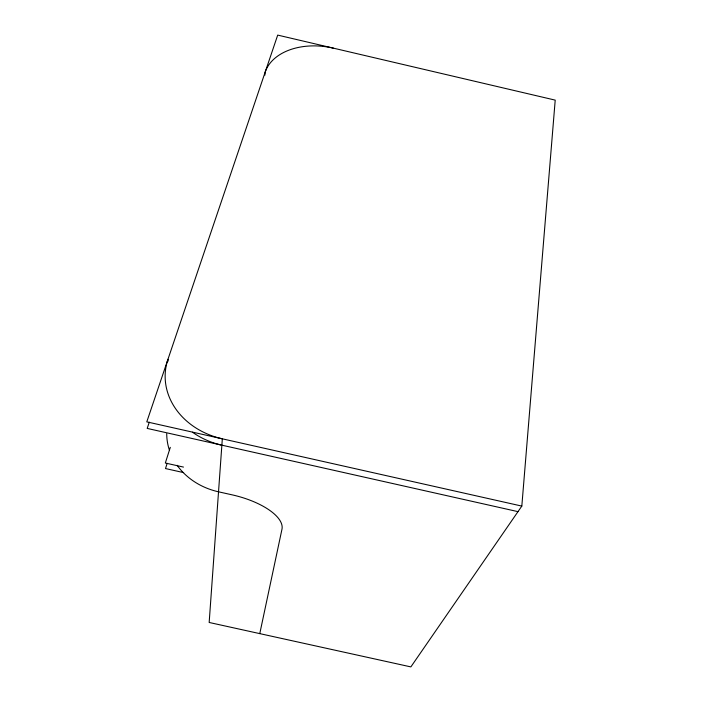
<?xml version="1.0" encoding="UTF-8"?>
<svg xmlns="http://www.w3.org/2000/svg" width="702" height="702" viewBox="0 0 702 702"><rect width="100%" height="100%" fill="white"/><g stroke="black" fill="none" stroke-linecap="round" stroke-linejoin="round"><path stroke-width="1.05" d="M521.823 506.089L555.212 100.123L277.702 35.1L146.788 421.858L521.823 506.089L410.863 666.9L209.17 622.472L222.323 438.82A74.386 62.68 4.9 0 1 167.962 359.31L168.006 361.302M264.908 75.132L265.172 72.104A59.24 40.137 10.8 0 1 333.494 48.175M259.775 633.616L281.958 529.282A53.519 21.753 13.9 0 0 232.178 494.857L218.533 491.812A67.603 59.073 3.3 0 1 177.132 465.303M167.155 463.338L165.505 468.559L183.643 472.613M170.305 447.349L165.33 463.022L183.476 467.084M149.289 422.183L147.192 428.413L517.988 511.644M169.366 450.052A67.603 59.073 3.3 0 1 166.725 433.722M221.867 445.173A73.57 62.276 4.7 0 1 192.462 432.195"/></g></svg>
